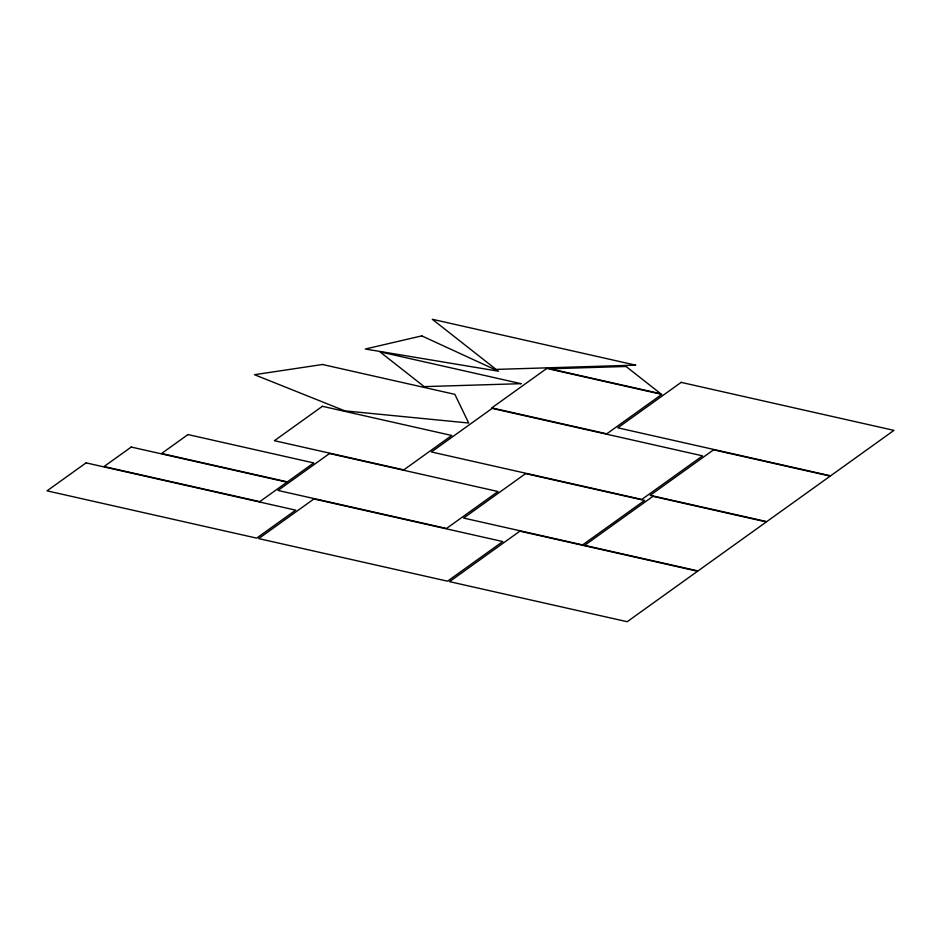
<?xml version="1.0" encoding="UTF-8"?>
<svg xmlns="http://www.w3.org/2000/svg" width="941" height="941" viewBox="0 0 941 941"><rect width="100%" height="100%" fill="white"/><g stroke="black" fill="none" stroke-linecap="round" stroke-linejoin="round"><path stroke-width="1.41" d="M86.066 462.866L47.05 490.849L256.67 538.134L295.686 510.151L86.066 462.866M131.222 447.046L104.063 466.524L259.775 501.647L286.934 482.168L131.222 447.046M187.977 434.566L161.593 453.491L287.37 481.863L313.753 462.937L187.977 434.566M322.387 406.3L274.431 440.694L403.795 469.877L451.751 435.483L322.387 406.3M329.503 453.527L278.018 490.449L446.516 528.454L497.989 491.531L329.503 453.527M313.929 498.953L258.669 538.593L447.516 581.185L502.776 541.557L313.929 498.953M546.792 368.437L491.79 407.888L606.78 433.825L661.782 394.385L546.792 368.437M492.155 408.382L431.401 451.962L641.821 499.424L702.574 455.844L492.155 408.382M525.596 473.617L463.631 518.056L582.62 544.898L644.585 500.459L525.596 473.617M681.143 382.375L617.802 427.814L830.609 475.817L893.95 430.378L681.143 382.375M519.903 531.159L449.516 581.644L627.188 621.719L697.575 571.234L519.903 531.159M713.596 449.822L650.172 495.319L766.762 521.608L830.185 476.122L713.596 449.822M652.936 496.342L584.608 545.345L698.01 570.928L766.327 521.926L652.936 496.342M421.756 335.878L365.343 349.017L498.53 371.213L421.756 335.878M322.504 364.496L254.505 374.706L344.841 410.864L468.677 423.015L454.868 394.35L322.504 364.496M635.634 365.143L496.072 369.401L432.307 319.281L635.634 365.143M626.047 366.472L550.097 368.778L660.747 393.738L626.047 366.472M521.02 383.669L424.179 386.622L379.941 351.84L521.02 383.669"/></g></svg>
